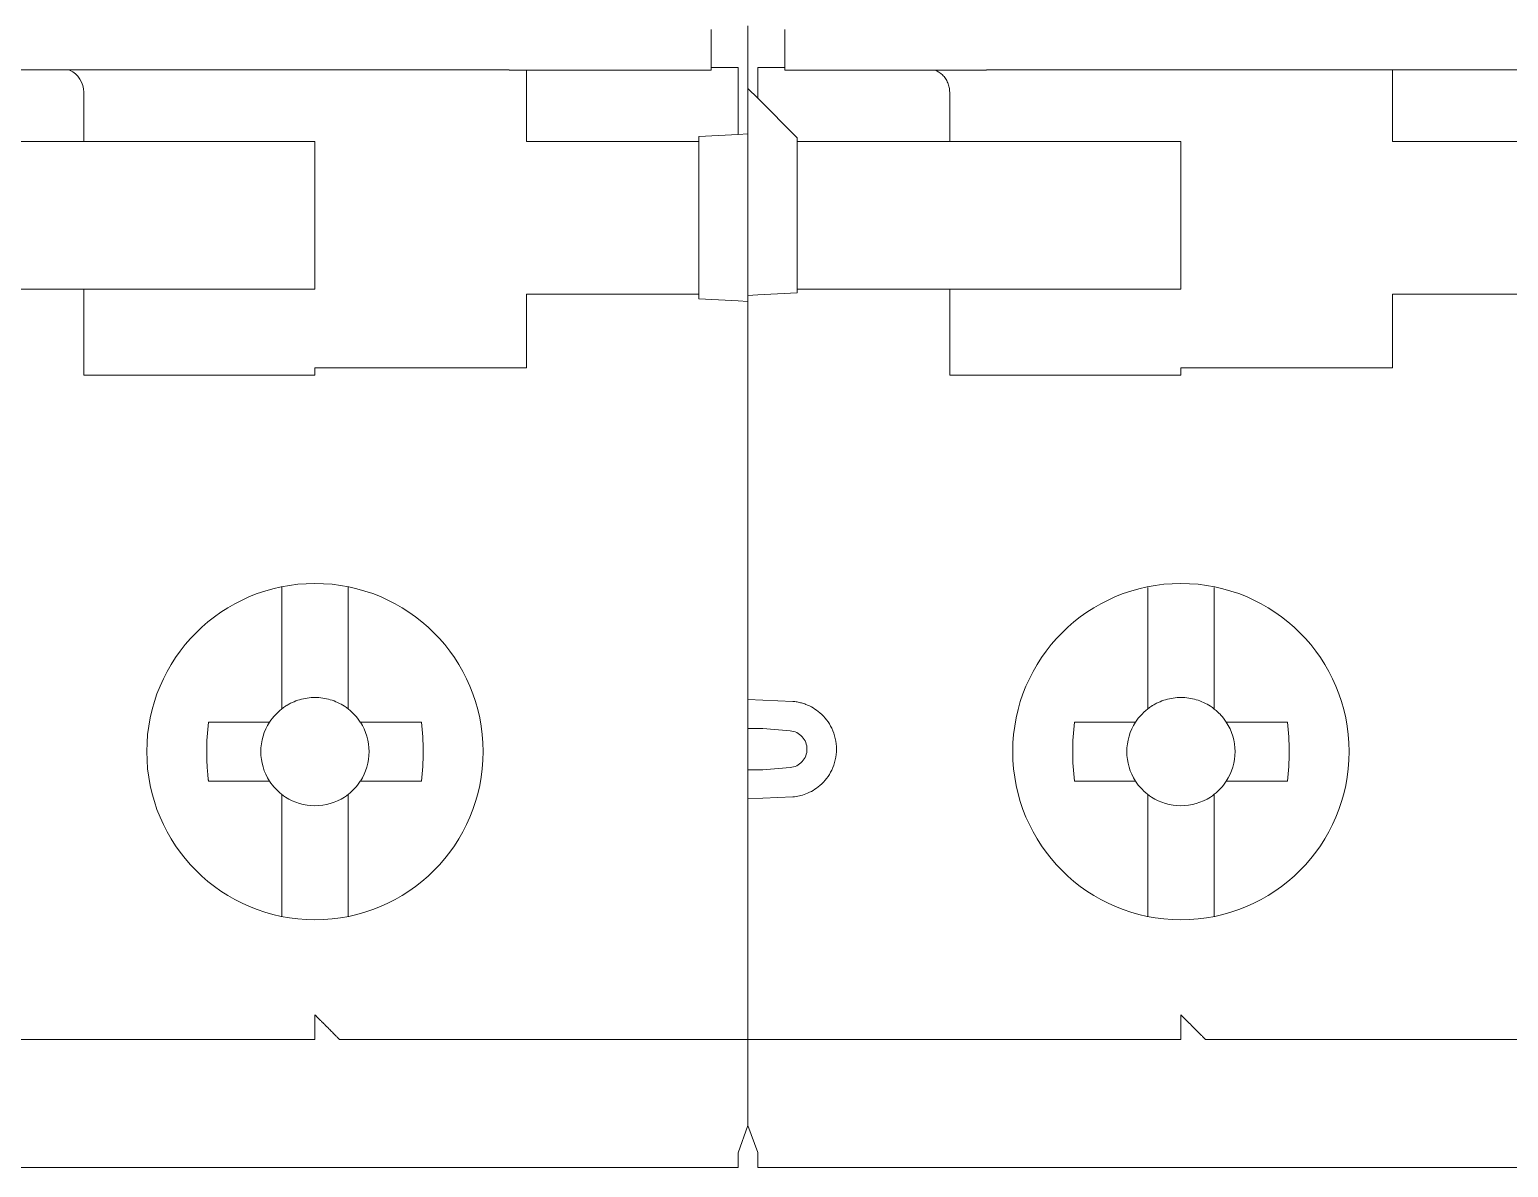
# Model space of a CAD drawing. Header units: millimetres. Extents: x 4137 to 6698, y 1400 to 3585.
# Drawn here: x 4431.75 to 4461.8, y 2326.03 to 2349.15 of the extents above; entities that cross this region are included whole.
import ezdxf

# ---------------------------------------------------------------- set-up
doc = ezdxf.new("R2010")
doc.units = ezdxf.units.MM
doc.layers.add('000-PI-Oprema', color=30, linetype='Continuous', lineweight=5)

msp = doc.modelspace()

# ---------------------------------------------------------------- linework, layer by layer
at = {"layer": '000-PI-Oprema', "color": 0, "lineweight": 0}
for p, q in [((4446.348, 2349.228), (4446.348, 2347.031)), ((4446.348, 2347.955), (4446.348, 2349.228)), ((4415.998, 2348.331), (4441.498, 2348.331)), ((4441.498, 2348.33), (4445.598, 2348.33)), ((4441.848, 2348.33), (4441.848, 2346.878)), ((4446.148, 2348.378), (4445.598, 2348.378)), ((4446.148, 2348.378), (4446.148, 2347.02)), ((4447.098, 2348.378), (4446.548, 2348.378)), ((4447.098, 2348.33), (4451.198, 2348.33)), ((4451.198, 2348.331), (4476.698, 2348.331)), ((4459.448, 2346.878), (4459.448, 2348.331)), ((4432.848, 2346.878), (4432.848, 2347.878)), ((4446.348, 2343.778), (4446.348, 2347.955)), ((4446.348, 2347.955), (4446.548, 2347.755)), ((4446.548, 2347.755), (4446.548, 2347.878)), ((4446.548, 2347.755), (4447.348, 2346.955)), ((4450.448, 2346.878), (4450.448, 2347.878)), ((4429.748, 2346.878), (4432.848, 2346.878)), ((4433.248, 2346.878), (4432.848, 2346.878)), ((4437.548, 2346.878), (4433.248, 2346.878)), ((4437.548, 2343.878), (4437.548, 2346.878)), ((4442.248, 2346.878), (4441.848, 2346.878)), ((4442.248, 2346.878), (4445.348, 2346.878)), ((4445.348, 2346.978), (4446.148, 2347.02)), ((4445.348, 2346.878), (4445.348, 2346.978)), ((4445.348, 2343.778), (4445.348, 2346.878)), ((4446.348, 2347.031), (4446.148, 2347.02)), ((4446.348, 2347.031), (4446.348, 2343.626)), ((4447.348, 2346.955), (4447.348, 2346.878)), ((4450.448, 2346.878), (4447.348, 2346.878)), ((4447.348, 2346.878), (4447.348, 2343.878)), ((4450.448, 2346.878), (4450.848, 2346.878)), ((4450.848, 2346.878), (4455.148, 2346.878)), ((4455.148, 2346.878), (4455.148, 2343.878)), ((4459.848, 2346.878), (4459.448, 2346.878)), ((4459.848, 2346.878), (4462.948, 2346.878)), ((4446.348, 2344.778), (4446.343, 2344.783)), ((4446.353, 2344.578), (4446.348, 2344.578)), ((4432.848, 2343.878), (4429.748, 2343.878)), ((4432.848, 2342.128), (4432.848, 2343.878)), ((4432.848, 2343.878), (4433.248, 2343.878)), ((4433.248, 2343.878), (4437.548, 2343.878)), ((4442.248, 2343.778), (4441.848, 2343.778)), ((4441.848, 2342.278), (4441.848, 2343.778)), ((4442.248, 2343.778), (4445.348, 2343.778)), ((4445.348, 2343.678), (4445.348, 2343.778)), ((4447.348, 2343.802), (4446.548, 2343.76)), ((4447.348, 2343.878), (4447.348, 2343.802)), ((4450.448, 2343.878), (4447.348, 2343.878)), ((4450.448, 2342.128), (4450.448, 2343.878)), ((4450.448, 2343.878), (4450.848, 2343.878)), ((4455.148, 2343.878), (4450.848, 2343.878)), ((4459.848, 2343.778), (4459.448, 2343.778)), ((4459.448, 2343.778), (4459.448, 2342.278)), ((4462.948, 2343.778), (4459.848, 2343.778)), ((4446.148, 2343.636), (4445.348, 2343.678)), ((4446.348, 2343.626), (4446.148, 2343.636)), ((4446.348, 2343.75), (4446.548, 2343.76)), ((4446.348, 2343.75), (4446.348, 2335.855)), ((4446.348, 2343.626), (4446.348, 2329.478)), ((4437.548, 2342.278), (4437.548, 2342.128)), ((4437.548, 2342.278), (4441.848, 2342.278)), ((4455.148, 2342.278), (4455.148, 2342.128)), ((4459.448, 2342.278), (4455.148, 2342.278)), ((4437.548, 2342.128), (4432.848, 2342.128)), ((4455.148, 2342.128), (4450.448, 2342.128)), ((4446.348, 2339.978), (4446.353, 2339.978)), ((4446.343, 2339.773), (4446.348, 2339.778)), ((4436.873, 2337.829), (4436.873, 2337.755)), ((4438.223, 2337.755), (4438.223, 2337.829)), ((4454.473, 2337.817), (4454.473, 2337.755)), ((4455.823, 2337.755), (4455.823, 2337.817)), ((4436.873, 2337.755), (4436.873, 2335.635)), ((4438.223, 2335.347), (4438.223, 2337.755)), ((4454.473, 2337.755), (4454.473, 2335.635)), ((4455.823, 2335.635), (4455.823, 2337.755)), ((4446.348, 2335.681), (4446.348, 2335.854)), ((4447.258, 2335.5), (4446.348, 2335.538)), ((4454.473, 2335.635), (4454.473, 2335.347)), ((4455.823, 2335.635), (4455.823, 2335.347)), ((4435.384, 2335.078), (4436.242, 2335.078)), ((4439.712, 2335.078), (4438.854, 2335.078)), ((4452.984, 2335.078), (4453.842, 2335.078)), ((4457.312, 2335.078), (4456.454, 2335.078)), ((4446.348, 2334.106), (4446.348, 2334.951)), ((4446.648, 2334.951), (4447.205, 2334.902)), ((4447.205, 2334.155), (4446.648, 2334.106)), ((4436.242, 2333.878), (4435.384, 2333.878)), ((4439.712, 2333.878), (4438.854, 2333.878)), ((4453.842, 2333.878), (4452.984, 2333.878)), ((4457.312, 2333.878), (4456.454, 2333.878)), ((4446.348, 2333.519), (4447.258, 2333.557)), ((4454.473, 2333.61), (4454.473, 2333.322)), ((4455.823, 2333.61), (4455.823, 2333.322)), ((4436.873, 2333.322), (4436.873, 2331.202)), ((4438.223, 2331.202), (4438.223, 2333.322)), ((4446.348, 2333.203), (4446.348, 2333.256)), ((4454.473, 2333.322), (4454.473, 2331.202)), ((4455.823, 2331.202), (4455.823, 2333.322)), ((4446.348, 2333.202), (4446.348, 2329.478)), ((4436.873, 2331.202), (4436.873, 2331.128)), ((4438.223, 2331.128), (4438.223, 2331.202)), ((4454.473, 2331.202), (4454.473, 2331.128)), ((4455.823, 2331.128), (4455.823, 2331.202)), ((4446.348, 2329.478), (4446.348, 2326.878)), ((4446.348, 2329.478), (4446.348, 2326.878)), ((4437.548, 2328.628), (4428.748, 2328.628)), ((4446.348, 2328.628), (4438.048, 2328.628)), ((4446.348, 2328.628), (4455.148, 2328.628)), ((4463.948, 2328.628), (4455.648, 2328.628)), ((4446.348, 2326.878), (4446.148, 2326.328)), ((4446.348, 2326.878), (4446.548, 2326.329)), ((4433.748, 2326.028), (4428.948, 2326.028)), ((4433.748, 2326.028), (4441.368, 2326.028)), ((4446.148, 2326.028), (4441.368, 2326.028)), ((4451.348, 2326.028), (4446.548, 2326.028)), ((4458.968, 2326.028), (4451.348, 2326.028)), ((4463.748, 2326.028), (4458.968, 2326.028))]:
    msp.add_line(p, q, dxfattribs=at)
for centre in [(4437.548, 2334.478), (4455.148, 2334.478)]:
    msp.add_circle(centre, 3.418, dxfattribs=at)
for centre, radius, start, end in [((4432.348, 2347.878), 0.5, 0, 64.7859), ((4437.548, 2334.478), 1.1, 123.0557, 133.0681), ((4437.548, 2334.478), 1.1, 46.9319, 56.9443), ((4455.148, 2334.478), 1.1, 123.0557, 133.0681), ((4455.148, 2334.478), 1.1, 46.9319, 56.9443), ((4437.548, 2334.478), 1.1, 136.9319, 146.9443), ((4437.548, 2334.478), 1.1, 135, 136.9319), ((4437.548, 2334.478), 1.1, 133.0681, 135), ((4437.548, 2334.478), 1.1, 45, 46.9319), ((4437.548, 2334.478), 1.1, 43.0681, 45), ((4437.548, 2334.478), 1.1, 33.0557, 43.0681), ((4455.148, 2334.478), 1.1, 136.9319, 146.9443), ((4455.148, 2334.478), 1.1, 135, 136.9319), ((4455.148, 2334.478), 1.1, 133.0681, 135), ((4455.148, 2334.478), 1.1, 33.0557, 43.0681), ((4437.548, 2334.478), 1.1, 213.0557, 223.0681), ((4437.548, 2334.478), 1.1, 316.9319, 326.9443), ((4455.148, 2334.478), 1.1, 213.0557, 223.0681), ((4455.148, 2334.478), 1.1, 316.9319, 326.9443), ((4437.548, 2334.478), 1.1, 223.0681, 225), ((4437.548, 2334.478), 1.1, 225, 226.9319), ((4437.548, 2334.478), 1.1, 226.9319, 236.9443), ((4437.548, 2334.478), 1.1, 303.0557, 313.0681), ((4437.548, 2334.478), 1.1, 313.0681, 315), ((4437.548, 2334.478), 1.1, 315, 316.9319), ((4455.148, 2334.478), 1.1, 223.0681, 225), ((4455.148, 2334.478), 1.1, 225, 226.9319), ((4455.148, 2334.478), 1.1, 226.9319, 236.9443), ((4455.148, 2334.478), 1.1, 303.0557, 313.0681), ((4455.148, 2334.478), 1.1, 315, 316.9319)]:
    msp.add_arc(centre, radius, start, end, dxfattribs=at)
for points, knots in [([(4445.598, 2349.152), (4445.598, 2349.035), (4445.598, 2348.803), (4445.598, 2348.526), (4445.598, 2348.353), (4445.598, 2348.346), (4445.598, 2348.33)], [0, 0, 0, 0, 0.264619, 0.529237, 0.793855, 1, 1, 1, 1]), ([(4447.098, 2348.33), (4447.098, 2348.346), (4447.098, 2348.353), (4447.098, 2348.526), (4447.098, 2348.803), (4447.098, 2349.035), (4447.098, 2349.152)], [0, 0, 0, 0, 0.206145, 0.470763, 0.735381, 1, 1, 1, 1]), ([(4446.548, 2348.378), (4446.548, 2348.378), (4446.548, 2348.325), (4446.548, 2348.139), (4446.548, 2348.009), (4446.548, 2347.878)], [0, 0, 0, 0, 0.5, 0.5, 1, 1, 1, 1]), ([(4450.154, 2348.33), (4450.205, 2348.303), (4450.282, 2348.261), (4450.364, 2348.161), (4450.411, 2348.074), (4450.442, 2347.979), (4450.446, 2347.911), (4450.448, 2347.878)], [0, 0, 0, 0, 0.351287, 0.528122, 0.693874, 0.849103, 1, 1, 1, 1]), ([(4446.348, 2334.951), (4446.348, 2335.068), (4446.348, 2335.303), (4446.348, 2335.58), (4446.348, 2335.678), (4446.348, 2335.716)], [0, 0, 0, 0, 0.378161, 0.755931, 1, 1, 1, 1]), ([(4438.148, 2335.4), (4438.059, 2335.458), (4437.961, 2335.503), (4437.758, 2335.563), (4437.654, 2335.578), (4437.442, 2335.578), (4437.337, 2335.563), (4437.186, 2335.518), (4437.136, 2335.499), (4437.063, 2335.466), (4437.039, 2335.454), (4437.004, 2335.435), (4436.993, 2335.428), (4436.976, 2335.418), (4436.967, 2335.413), (4436.959, 2335.408), (4436.953, 2335.404), (4436.949, 2335.403), (4436.948, 2335.4)], [0, 0, 0, 0, 0.25, 0.25, 0.5, 0.5, 0.75, 0.75, 0.875, 0.875, 0.9375, 0.9375, 0.96875, 0.96875, 0.984375, 0.992187, 0.992187, 1, 1, 1, 1]), ([(4447.258, 2335.5), (4447.288, 2335.496), (4447.348, 2335.489), (4447.437, 2335.468), (4447.547, 2335.432), (4447.676, 2335.37), (4447.821, 2335.264), (4447.952, 2335.127), (4448.06, 2334.95), (4448.132, 2334.748), (4448.156, 2334.529), (4448.132, 2334.309), (4448.06, 2334.107), (4447.952, 2333.93), (4447.821, 2333.793), (4447.676, 2333.687), (4447.534, 2333.619), (4447.393, 2333.574), (4447.303, 2333.563), (4447.258, 2333.557)], [0, 0, 0, 0, 0.031513, 0.062834, 0.094232, 0.152293, 0.210532, 0.279327, 0.348301, 0.424071, 0.50002, 0.57579, 0.651739, 0.720534, 0.789508, 0.847569, 0.905809, 0.95275, 1, 1, 1, 1]), ([(4455.748, 2335.4), (4455.659, 2335.458), (4455.561, 2335.503), (4455.358, 2335.563), (4455.254, 2335.578), (4455.042, 2335.578), (4454.937, 2335.563), (4454.786, 2335.518), (4454.736, 2335.499), (4454.663, 2335.466), (4454.639, 2335.454), (4454.604, 2335.435), (4454.593, 2335.428), (4454.576, 2335.418), (4454.567, 2335.413), (4454.559, 2335.408), (4454.553, 2335.404), (4454.549, 2335.403), (4454.548, 2335.4)], [0, 0, 0, 0, 0.25, 0.25, 0.5, 0.5, 0.75, 0.75, 0.875, 0.875, 0.9375, 0.9375, 0.96875, 0.96875, 0.984375, 0.992188, 0.992188, 1, 1, 1, 1]), ([(4435.384, 2335.078), (4435.36, 2334.879), (4435.348, 2334.679), (4435.348, 2334.378), (4435.351, 2334.278), (4435.36, 2334.128), (4435.364, 2334.078), (4435.37, 2334.003), (4435.374, 2333.966), (4435.379, 2333.922), (4435.381, 2333.9), (4435.382, 2333.891), (4435.383, 2333.885), (4435.385, 2333.881), (4435.384, 2333.878)], [0, 0, 0, 0, 0.5, 0.5, 0.75, 0.75, 0.875, 0.875, 0.9375, 0.96875, 0.984375, 0.992188, 0.992188, 1, 1, 1, 1]), ([(4436.626, 2335.078), (4436.51, 2334.9), (4436.448, 2334.692), (4436.448, 2334.266), (4436.51, 2334.057), (4436.626, 2333.879)], [0, 0, 0, 0, 0.5, 0.5, 1, 1, 1, 1]), ([(4438.47, 2333.878), (4438.586, 2334.057), (4438.648, 2334.266), (4438.648, 2334.689), (4438.587, 2334.9), (4438.47, 2335.079)], [0, 0, 0, 0, 0.5, 0.5, 1, 1, 1, 1]), ([(4453.842, 2335.078), (4453.909, 2335.078), (4454.033, 2335.079), (4454.165, 2335.078), (4454.226, 2335.078)], [0, 0, 0, 0, 0.540007, 1, 1, 1, 1]), ([(4456.07, 2333.878), (4456.186, 2334.057), (4456.248, 2334.266), (4456.248, 2334.691), (4456.186, 2334.9), (4456.07, 2335.079)], [0, 0, 0, 0, 0.5, 0.5, 1, 1, 1, 1]), ([(4446.348, 2334.951), (4446.348, 2334.951), (4446.377, 2334.951), (4446.494, 2334.951), (4446.577, 2334.951), (4446.648, 2334.951)], [0, 0, 0, 0, 0.5, 0.5, 1, 1, 1, 1]), ([(4447.205, 2334.902), (4447.298, 2334.894), (4447.387, 2334.85), (4447.512, 2334.713), (4447.548, 2334.621), (4447.548, 2334.436), (4447.512, 2334.343), (4447.387, 2334.207), (4447.298, 2334.163), (4447.205, 2334.155)], [0, 0, 0, 0, 0.25, 0.25, 0.5, 0.5, 0.75, 0.75, 1, 1, 1, 1]), ([(4446.348, 2333.256), (4446.348, 2333.26), (4446.348, 2333.284), (4446.348, 2333.458), (4446.348, 2333.75), (4446.348, 2333.987), (4446.348, 2334.106)], [0, 0, 0, 0, 0.06983, 0.379482, 0.689581, 1, 1, 1, 1]), ([(4446.348, 2334.106), (4446.348, 2334.106), (4446.38, 2334.106), (4446.491, 2334.106), (4446.569, 2334.106), (4446.648, 2334.106)], [0, 0, 0, 0, 0.5, 0.5, 1, 1, 1, 1]), ([(4453.842, 2333.878), (4453.909, 2333.878), (4454.034, 2333.878), (4454.165, 2333.878), (4454.226, 2333.878)], [0, 0, 0, 0, 0.54278, 1, 1, 1, 1]), ([(4436.948, 2333.556), (4437.126, 2333.441), (4437.334, 2333.379), (4437.758, 2333.378), (4437.97, 2333.441), (4438.148, 2333.556)], [0, 0, 0, 0, 0.5, 0.5, 1, 1, 1, 1]), ([(4454.548, 2333.556), (4454.726, 2333.441), (4454.934, 2333.379), (4455.358, 2333.378), (4455.57, 2333.441), (4455.748, 2333.556)], [0, 0, 0, 0, 0.5, 0.5, 1, 1, 1, 1]), ([(4437.548, 2329.128), (4437.548, 2329.107), (4437.548, 2329.065), (4437.548, 2329.004), (4437.548, 2328.932), (4437.548, 2328.852), (4437.548, 2328.773), (4437.548, 2328.708), (4437.548, 2328.662), (4437.548, 2328.634), (4437.548, 2328.63), (4437.548, 2328.628)], [0, 0, 0, 0, 0.080758, 0.160392, 0.240099, 0.368585, 0.500066, 0.628554, 0.760036, 0.877963, 1, 1, 1, 1]), ([(4437.548, 2329.128), (4437.568, 2329.108), (4437.606, 2329.07), (4437.658, 2329.018), (4437.702, 2328.974), (4437.759, 2328.917), (4437.826, 2328.85), (4437.903, 2328.773), (4437.966, 2328.71), (4438.012, 2328.663), (4438.042, 2328.634), (4438.046, 2328.63), (4438.048, 2328.628)], [0, 0, 0, 0, 0.090531, 0.16862, 0.234268, 0.287481, 0.430984, 0.554468, 0.680793, 0.795506, 0.900919, 1, 1, 1, 1]), ([(4455.148, 2329.128), (4455.148, 2329.107), (4455.148, 2329.065), (4455.148, 2329.004), (4455.148, 2328.932), (4455.148, 2328.852), (4455.148, 2328.773), (4455.148, 2328.708), (4455.148, 2328.662), (4455.148, 2328.634), (4455.148, 2328.63), (4455.148, 2328.628)], [0, 0, 0, 0, 0.080758, 0.160392, 0.240099, 0.368585, 0.500066, 0.628554, 0.760036, 0.877963, 1, 1, 1, 1]), ([(4455.648, 2328.628), (4455.647, 2328.629), (4455.646, 2328.63), (4455.639, 2328.637), (4455.627, 2328.649), (4455.604, 2328.672), (4455.564, 2328.712), (4455.501, 2328.775), (4455.425, 2328.851), (4455.339, 2328.937), (4455.245, 2329.031), (4455.18, 2329.096), (4455.148, 2329.128)], [0, 0, 0, 0, 0.051851, 0.10362, 0.156261, 0.210683, 0.323967, 0.445967, 0.575521, 0.712834, 0.854621, 1, 1, 1, 1]), ([(4446.148, 2326.028), (4446.148, 2326.028), (4446.148, 2326.082), (4446.148, 2326.219), (4446.148, 2326.271), (4446.148, 2326.328)], [0, 0, 0, 0, 0.5, 0.5, 0.737757, 0.737757, 0.737757, 0.737757]), ([(4446.548, 2326.028), (4446.548, 2326.029), (4446.548, 2326.031), (4446.548, 2326.043), (4446.548, 2326.066), (4446.548, 2326.107), (4446.548, 2326.172), (4446.548, 2326.247), (4446.548, 2326.302), (4446.548, 2326.329)], [0, 0, 0, 0, 0.0807576, 0.160392, 0.2400995, 0.3685854, 0.5000663, 0.6285535, 0.7387531, 0.7387531, 0.7387531, 0.7387531])]:
    msp.add_open_spline(points, degree=3, knots=knots, dxfattribs=at)
for points in [[(4436.873, 2335.635), (4436.873, 2335.597), (4436.873, 2335.558), (4436.873, 2335.347)], [(4436.242, 2335.078), (4436.365, 2335.078), (4436.492, 2335.078), (4436.626, 2335.078)], [(4438.854, 2335.078), (4438.73, 2335.078), (4438.604, 2335.078), (4438.47, 2335.078)], [(4439.712, 2335.078), (4439.76, 2334.68), (4439.76, 2334.277), (4439.712, 2333.878)], [(4452.984, 2335.078), (4452.936, 2334.68), (4452.936, 2334.277), (4452.984, 2333.879)], [(4454.226, 2335.078), (4454.11, 2334.9), (4454.048, 2334.691), (4454.048, 2334.478)], [(4455.899, 2335.282), (4455.908, 2335.274), (4455.917, 2335.265), (4455.926, 2335.256)], [(4455.926, 2335.256), (4455.934, 2335.247), (4455.943, 2335.239), (4455.951, 2335.23)], [(4456.454, 2335.078), (4456.33, 2335.078), (4456.204, 2335.078), (4456.07, 2335.078)], [(4457.312, 2333.878), (4457.36, 2334.277), (4457.36, 2334.68), (4457.312, 2335.078)], [(4454.048, 2334.478), (4454.048, 2334.267), (4454.11, 2334.056), (4454.226, 2333.878)], [(4436.242, 2333.878), (4436.365, 2333.878), (4436.492, 2333.878), (4436.626, 2333.878)], [(4438.47, 2333.878), (4438.604, 2333.878), (4438.73, 2333.878), (4438.854, 2333.878)], [(4456.07, 2333.878), (4456.204, 2333.878), (4456.33, 2333.878), (4456.454, 2333.878)], [(4436.873, 2333.61), (4436.873, 2333.399), (4436.873, 2333.36), (4436.873, 2333.322)], [(4438.223, 2333.61), (4438.223, 2333.399), (4438.223, 2333.36), (4438.223, 2333.322)], [(4455.926, 2333.701), (4455.917, 2333.692), (4455.908, 2333.683), (4455.899, 2333.675)]]:
    msp.add_open_spline(points, degree=3, dxfattribs=at)

doc.saveas('drawing.dxf')
